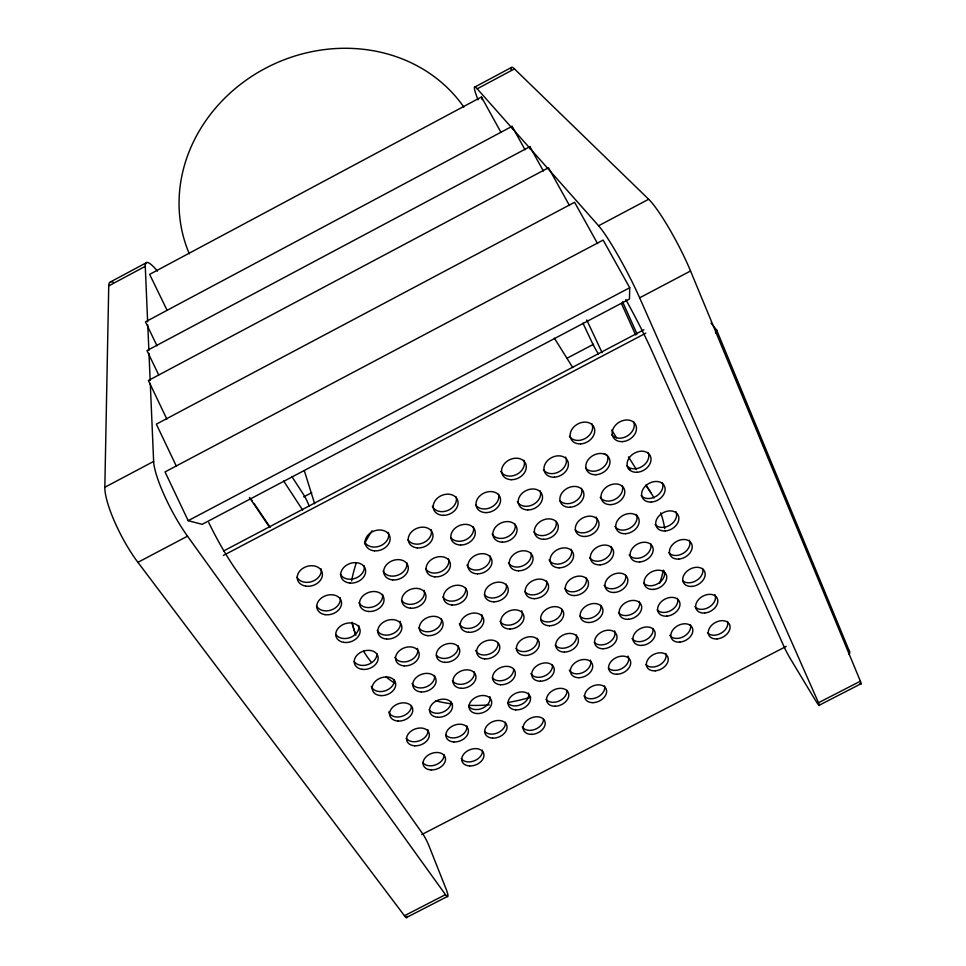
<?xml version="1.0" encoding="UTF-8"?>
<svg xmlns="http://www.w3.org/2000/svg" width="966" height="966" viewBox="0 0 966 966"><rect width="100%" height="100%" fill="white"/><g stroke="black" fill="none" stroke-linecap="round" stroke-linejoin="round"><path stroke-width="1.45" d="M407.254 916.275A12.051 2.198 65.4 0 1 404.452 915.732L137.909 562.333A54.893 12.993 62.4 0 1 104.835 487.275L108.735 285.876A61.764 10.843 61.2 0 1 113.167 282.217M629.723 287.723L629.458 299.025L202.16 524.333L188.165 520.674L165.041 471.915L603.134 240.087L629.723 287.723L188.165 520.674M110.716 281.794L146.784 262.498M474.523 87.206L511.28 67.535M108.735 285.876L145.262 266.338A61.824 9.31 61.4 0 1 157.458 271.144M478.049 99.788A62.343 4.794 62.5 0 1 477.204 88.812L514.443 68.9L648.669 199.25A55.654 7.704 62 0 1 690.545 270.987L860.38 681.199A12.196 1.292 60.2 0 1 860.054 683.373M500.907 132.245L481.466 96.998L149.633 274.368L167.094 310.279M525.081 149.815L512.077 126.329L145.455 321.859L157.011 345.828M543.399 171.03L529.887 146.675L146.989 350.598L158.678 374.929M104.835 487.275L153.642 461.422L150.285 383.381M477.204 88.812L598.594 225.766L648.669 199.25M137.909 562.333L187.501 536.178L445.471 894.637L404.452 915.732M860.38 681.199L818.492 702.741L639.649 297.818L690.545 270.987M303.722 496.886L311.74 492.672M566.788 358.35L593.498 344.294M223.581 550.982L643.875 329.768M223.315 555.474L645.843 333.149M421.744 834.576L786.203 646.411M406.336 917.603L447.246 896.557M819.373 705.168L861.165 683.662M711.024 323.042L716.615 329.998L849.476 651.47A2.958 2.258 -16 0 1 848.655 654.429M847.75 649.019L849.476 651.47M250.653 498.42L252.343 500.919M254.022 503.407L270.021 527.11M249.421 497.454L269.683 527.436M283.702 481.068L302.66 510.072M291.817 476.48L303.264 494.121A9.092 1.22 62.5 0 1 308.142 503.515L309.277 506.305M554.412 338.209L572.729 367.539M611.756 430.039L616.525 437.695M628.468 456.833L636.437 469.585M645.988 484.884L650.77 492.539M598.389 353.991L596.903 351.515A9.153 0.628 61.9 0 1 591.892 342.109L582.921 323.103M597.592 243.613L574.577 202.28L156.347 424.159L176.428 466.324M569.481 205.553L548.483 167.746L148.402 380.495L166.876 419.135M586.748 319.975L602.096 352.65M621.404 303.396L635.652 334.985M622.611 301.911L637.065 334.007M304.314 470.659L314.65 503.733M351.962 623.046L355.114 633.116M481.466 96.998L482.167 99.655M512.077 126.329L512.68 129.094M529.887 146.675L530.406 149.44M145.262 266.338L147.641 321.859M147.774 324.866L148.873 350.368M149.006 353.375L150.165 380.387M660.732 512.849A164.401 124.469 -24.7 0 1 664.765 528.644M663.376 570.157A164.401 124.469 -24.7 0 1 659.693 583.259M530.708 697.211A164.401 124.469 -24.7 0 1 508.031 702.511M489.291 704.878A164.401 124.469 -24.7 0 1 468.691 705.337M452.499 703.997A164.401 124.469 -24.7 0 1 435.497 700.809M395.311 683.65A164.401 124.469 -24.7 0 1 385.796 676.671M371.27 662.133A164.401 124.469 -24.7 0 1 363.59 651.229M355.862 635.217A164.401 124.469 -24.7 0 1 352.083 622.273M351.636 580.856A164.401 124.469 -24.7 0 1 356.357 562.792M364.496 543.786A164.401 124.469 -24.7 0 1 372.043 530.769M604.197 453.658A164.401 124.469 -24.7 0 1 606.817 454.877M628.202 468.075A164.401 124.469 -24.7 0 1 630.315 469.766M646 485.838A164.401 124.469 -24.7 0 1 654.042 497.985M189.312 253.829A156.347 140.42 -24.7 0 1 264.744 68.658A156.347 140.42 -24.7 0 1 463.825 107.093M208.741 522.558A75.058 13.85 62.6 0 0 236.863 571.099L422.842 834.008A11.749 1.823 64.6 0 1 428.976 845.854L446.063 888.937A12.063 1.884 64.9 0 1 445.471 894.637M187.501 536.178A54.953 11.157 62.3 0 1 153.642 461.422M625.775 299.545A75.843 7.148 61.9 0 1 652.63 352.578L784.344 647.377A11.858 0.942 60.9 0 0 790.683 659.247L814.773 699.227A12.184 0.966 60.7 0 0 818.492 702.741M598.594 225.766A55.581 5.772 62 0 1 639.649 297.818M510.99 69.455A62.416 6.388 62.6 0 1 514.443 68.9M716.615 329.998A3.453 2.041 -21.6 0 1 715.432 332.908M727.519 621.488A11.604 8.211 -29.3 0 1 720.95 633.273A11.604 8.211 -29.3 0 1 707.474 632.718M714.949 594.658A11.761 8.44 -29.4 0 1 709.08 607.131A11.761 8.44 -29.4 0 1 694.928 606.769M702.608 568.515A11.918 8.67 -29.6 0 1 696.438 580.53A11.918 8.67 -29.6 0 1 682.612 580.711M689.326 540.163A12.087 8.923 -29.9 0 1 683.397 553.228A12.087 8.923 -29.9 0 1 668.774 552.685M675.958 511.763A12.268 9.177 -30.1 0 1 670.006 525.13A12.268 9.177 -30.1 0 1 655.141 524.502M662.217 482.541A12.437 9.443 -30.4 0 1 656.24 496.222A12.437 9.443 -30.4 0 1 641.11 495.498M648.077 452.462A12.63 9.708 -30.7 0 1 642.076 466.481A12.63 9.708 -30.7 0 1 626.68 465.648M633.515 421.49A12.812 9.998 -31 0 1 627.489 435.859A12.812 9.998 -31 0 1 611.816 434.917M690.34 624.616A11.652 8.32 -28.4 0 1 683.397 636.715A11.652 8.32 -28.4 0 1 669.74 635.29M677.468 598.377A11.821 8.549 -28.5 0 1 670.959 610.476A11.821 8.549 -28.5 0 1 657.073 609.848M663.932 570.665A11.978 8.791 -28.7 0 1 658.16 583.5A11.978 8.791 -28.7 0 1 643.573 583.053M650.637 543.665A12.147 9.044 -28.8 0 1 643.561 556.597A12.147 9.044 -28.8 0 1 629.18 554.846M636.316 514.371A12.329 9.298 -29 0 1 630.013 528.1A12.329 9.298 -29 0 1 614.895 526.494M622.249 485.801A12.51 9.575 -29.2 0 1 615.088 499.337A12.51 9.575 -29.2 0 1 600.188 497.321M607.433 455.59A12.691 9.853 -29.5 0 1 600.731 469.162A12.691 9.853 -29.5 0 1 585.601 468.039M591.808 423.627A12.884 10.155 -29.7 0 1 585.42 438.383A12.884 10.155 -29.7 0 1 569.469 436.378M665.828 653.427A11.556 8.211 -27.4 0 1 659.5 665.067A11.556 8.211 -27.4 0 1 645.868 664.608M652.931 628.54A11.713 8.428 -27.4 0 1 645.385 640.18A11.713 8.428 -27.4 0 1 632.005 638.514M639.25 601.42A11.882 8.67 -27.5 0 1 632.851 613.579A11.882 8.67 -27.5 0 1 618.759 612.951M625.642 575.12A12.039 8.911 -27.6 0 1 617.974 587.28A12.039 8.911 -27.6 0 1 604.124 585.396M611.164 546.466A12.22 9.165 -27.7 0 1 604.197 559.459A12.22 9.165 -27.7 0 1 589.598 557.696M596.179 517.015A12.389 9.431 -27.8 0 1 590.492 530.539A12.389 9.431 -27.8 0 1 575.193 529.911M581.447 488.301A12.57 9.708 -28 0 1 574.915 501.632A12.57 9.708 -28 0 1 559.821 500.617M565.557 457.099A12.751 9.998 -28.1 0 1 559.338 471.589A12.751 9.998 -28.1 0 1 543.423 469.718M628.033 656.059A11.616 8.308 -26.4 0 1 622.563 668.17A11.616 8.308 -26.4 0 1 608.29 667.989M614.642 630.979A11.773 8.537 -26.4 0 1 608.387 642.933A11.773 8.537 -26.4 0 1 594.332 642.402M600.804 605.284A11.942 8.779 -26.5 0 1 593.788 616.996A11.942 8.779 -26.5 0 1 579.986 616.103M586.338 578.091A12.111 9.032 -26.5 0 1 578.767 590.311A12.111 9.032 -26.5 0 1 564.699 588.415M571.196 549.292A12.28 9.286 -26.5 0 1 563.854 562.598A12.28 9.286 -26.5 0 1 549.074 559.894M556.15 521.338A12.461 9.563 -26.6 0 1 548.471 534.113A12.461 9.563 -26.6 0 1 533.896 531.976M540.115 490.837A12.643 9.841 -26.6 0 1 532.677 504.771A12.643 9.841 -26.6 0 1 517.341 501.752M523.874 460.299A12.836 10.131 -26.6 0 1 516.399 474.572A12.836 10.131 -26.6 0 1 500.774 471.396M604.559 685.993A11.532 8.187 -25.5 0 1 597.29 697.271A11.532 8.187 -25.5 0 1 583.947 695.822M590.395 660.092A11.689 8.416 -25.4 0 1 583.343 672.336A11.689 8.416 -25.4 0 1 569.336 670.163M576.352 634.988A11.846 8.646 -25.4 0 1 568.974 646.737A11.846 8.646 -25.4 0 1 555.172 645.083M561.826 609.256A12.015 8.887 -25.3 0 1 554.218 620.438A12.015 8.887 -25.3 0 1 540.731 619.303M546.551 581.085A12.184 9.141 -25.3 0 1 539.076 593.365A12.184 9.141 -25.3 0 1 524.779 591.482M530.998 552.987A12.353 9.406 -25.3 0 1 522.98 565.774A12.353 9.406 -25.3 0 1 508.466 562.816M515.011 524.055A12.534 9.684 -25.2 0 1 506.921 537.144A12.534 9.684 -25.2 0 1 492.141 534.029M498.541 494.278A12.715 9.974 -25.1 0 1 490.921 507.428A12.715 9.974 -25.1 0 1 475.815 505.146M566.933 690.279A11.592 8.283 -24.5 0 1 559.085 701.05A11.592 8.283 -24.5 0 1 546.056 699.372M552.431 665.043A11.749 8.513 -24.4 0 1 544.039 676.236A11.749 8.513 -24.4 0 1 530.829 673.604M537.35 638.272A11.918 8.754 -24.3 0 1 530.068 650.082A11.918 8.754 -24.3 0 1 516.061 648.428M521.749 610.79A12.087 8.996 -24.2 0 1 514.709 623.65A12.087 8.996 -24.2 0 1 499.977 621.21M506.256 584.128A12.256 9.262 -24 0 1 498.879 596.481A12.256 9.262 -24 0 1 484.364 594.585M490.028 555.885A12.437 9.527 -23.9 0 1 481.587 568.962A12.437 9.527 -23.9 0 1 466.952 565.025M473.328 526.82A12.618 9.805 -23.7 0 1 465.866 539.74A12.618 9.805 -23.7 0 1 450.808 537.591M456.133 496.886A12.8 10.107 -23.5 0 1 447.572 510.567A12.8 10.107 -23.5 0 1 432.357 506.256M543.508 719.308A11.507 8.163 -23.6 0 1 534.717 729.487A11.507 8.163 -23.6 0 1 522.28 726.915M528.547 693.033A11.664 8.392 -23.4 0 1 521.459 704.407A11.664 8.392 -23.4 0 1 507.705 702.97M513.695 669.341A11.834 8.622 -23.3 0 1 505.23 679.75A11.834 8.622 -23.3 0 1 492.298 677.746M498.154 643.308A11.99 8.863 -23.1 0 1 488.615 654.296A11.99 8.863 -23.1 0 1 475.634 650.444M481.901 614.787A12.16 9.117 -22.9 0 1 473.666 627.357A12.16 9.117 -22.9 0 1 459.321 623.746M465.66 588.077A12.341 9.37 -22.7 0 1 457.135 600.079A12.341 9.37 -22.7 0 1 442.947 597.024M448.538 558.831A12.522 9.648 -22.4 0 1 440.713 571.763A12.522 9.648 -22.4 0 1 425.692 568.793M431.114 529.61A12.703 9.938 -22.2 0 1 423.241 542.844A12.703 9.938 -22.2 0 1 407.93 539.716M505.375 722.182A11.58 8.259 -22.5 0 1 497.719 732.832A11.58 8.259 -22.5 0 1 484.509 731.262M489.859 696.619A11.749 8.489 -22.3 0 1 482.855 708.054A11.749 8.489 -22.3 0 1 468.896 706.605M474.306 671.962A11.906 8.718 -22.1 0 1 466.059 683.264A11.906 8.718 -22.1 0 1 452.402 680.632M458.125 645.795A12.075 8.96 -21.9 0 1 450.313 657.134A12.075 8.96 -21.9 0 1 436.378 655.238M441.486 618.88A12.244 9.213 -21.6 0 1 433.106 630.689A12.244 9.213 -21.6 0 1 418.93 627.779M424.134 590.323A12.425 9.491 -21.3 0 1 416.467 603.038A12.425 9.491 -21.3 0 1 401.47 600.212M406.746 562.707A12.606 9.769 -20.9 0 1 397.702 575.241A12.606 9.769 -20.9 0 1 383.079 571.063M388.344 532.447A12.8 10.058 -20.5 0 1 380.049 545.971A12.8 10.058 -20.5 0 1 364.568 541.817M482.372 750.111A11.507 8.126 -21.7 0 1 474.366 760.797A11.507 8.126 -21.7 0 1 461.205 758.527M466.856 725.901A11.664 8.344 -21.5 0 1 459.273 736.611A11.664 8.344 -21.5 0 1 445.857 735.041M451.013 701.884A11.821 8.573 -21.2 0 1 442.247 712.377A11.821 8.573 -21.2 0 1 429.158 709.66M434.531 675.476A11.99 8.815 -20.9 0 1 425.849 687.031A11.99 8.815 -20.9 0 1 412.059 683.517M417.457 648.367A12.16 9.068 -20.6 0 1 409.475 660.804A12.16 9.068 -20.6 0 1 394.889 657.327M400.129 621.307A12.341 9.322 -20.2 0 1 392.087 634.022A12.341 9.322 -20.2 0 1 377.223 630.4M382.536 594.356A12.522 9.6 -19.8 0 1 373.637 606.684A12.522 9.6 -19.8 0 1 359.038 602.675M364.182 565.726A12.715 9.877 -19.3 0 1 355.222 578.332A12.715 9.877 -19.3 0 1 340.322 574.142M444.106 754.784A11.592 8.223 -20.7 0 1 435.533 764.915A11.592 8.223 -20.7 0 1 422.697 762.452M427.866 729.68A11.749 8.44 -20.4 0 1 419.884 740.632A11.749 8.44 -20.4 0 1 406.263 738.253M411.419 705.554A11.906 8.67 -20 0 1 401.663 716.434A11.906 8.67 -20 0 1 388.658 711.978M394.394 679.919A12.087 8.911 -19.7 0 1 384.553 691.016A12.087 8.911 -19.7 0 1 371.282 686.379M376.873 653.547A12.256 9.165 -19.2 0 1 368.022 664.536A12.256 9.165 -19.2 0 1 354.184 661.553M358.712 625.509A12.437 9.431 -18.8 0 1 350.501 637.427A12.437 9.431 -18.8 0 1 335.83 634.517M340.165 597.568A12.618 9.696 -18.3 0 1 331.362 609.957A12.618 9.696 -18.3 0 1 316.486 605.936M321.074 568.793A12.812 9.986 -17.7 0 1 312.199 581.46A12.812 9.986 -17.7 0 1 297.009 577.257M717.05 638.9A11.64 8.223 -29.2 0 0 729.523 624.471A11.64 8.223 -29.2 0 0 710.976 625.992A11.64 8.223 -29.2 0 0 717.05 638.9M704.625 613.024A11.797 8.453 -29.4 0 0 717.219 598.292A11.797 8.453 -29.4 0 0 698.382 599.753A11.797 8.453 -29.4 0 0 704.625 613.024M691.849 586.422A11.966 8.682 -29.6 0 0 704.576 571.389A11.966 8.682 -29.6 0 0 685.437 572.79A11.966 8.682 -29.6 0 0 691.849 586.422M678.724 559.085A12.135 8.936 -29.8 0 0 691.584 543.737A12.135 8.936 -29.8 0 0 672.131 545.065A12.135 8.936 -29.8 0 0 678.724 559.085M665.224 530.974A12.304 9.189 -30.1 0 0 678.217 515.289A12.304 9.189 -30.1 0 0 658.438 516.556A12.304 9.189 -30.1 0 0 665.224 530.974M651.338 502.054A12.486 9.455 -30.4 0 0 664.451 486.031A12.486 9.455 -30.4 0 0 644.358 487.214A12.486 9.455 -30.4 0 0 651.338 502.054M637.041 472.277A12.667 9.732 -30.7 0 0 650.299 455.904A12.667 9.732 -30.7 0 0 629.856 457.003A12.667 9.732 -30.7 0 0 637.041 472.277M622.321 441.631A12.86 10.022 -31 0 0 635.713 424.883A12.86 10.022 -31 0 0 614.919 425.897A12.86 10.022 -31 0 0 622.321 441.631M679.822 642.124A11.689 8.332 -28.4 0 0 692.236 627.622A11.689 8.332 -28.4 0 0 673.459 629.168A11.689 8.332 -28.4 0 0 679.822 642.124M666.806 616.139A11.858 8.561 -28.5 0 0 679.34 601.335A11.858 8.561 -28.5 0 0 660.273 602.808A11.858 8.561 -28.5 0 0 666.806 616.139M653.439 589.417A12.015 8.803 -28.7 0 0 666.093 574.311A12.015 8.803 -28.7 0 0 646.725 575.724A12.015 8.803 -28.7 0 0 653.439 589.417M639.685 561.958A12.184 9.056 -28.8 0 0 652.473 546.514A12.184 9.056 -28.8 0 0 632.778 547.867A12.184 9.056 -28.8 0 0 639.685 561.958M625.545 533.703A12.365 9.31 -29 0 0 638.454 517.933A12.365 9.31 -29 0 0 618.433 519.213A12.365 9.31 -29 0 0 625.545 533.703M610.995 504.638A12.546 9.588 -29.2 0 0 624.036 488.518A12.546 9.588 -29.2 0 0 603.678 489.726A12.546 9.588 -29.2 0 0 610.995 504.638M596.01 474.717A12.727 9.865 -29.4 0 0 609.184 458.234A12.727 9.865 -29.4 0 0 588.475 459.357A12.727 9.865 -29.4 0 0 596.01 474.717M580.59 443.901A12.92 10.167 -29.7 0 0 593.897 427.044A12.92 10.167 -29.7 0 0 572.826 428.083A12.92 10.167 -29.7 0 0 580.59 443.901M655.395 670.802A11.592 8.211 -27.4 0 0 667.615 656.506A11.592 8.211 -27.4 0 0 648.923 658.124A11.592 8.211 -27.4 0 0 655.395 670.802M642.148 645.397A11.749 8.44 -27.4 0 0 654.489 630.81A11.749 8.44 -27.4 0 0 635.495 632.368A11.749 8.44 -27.4 0 0 642.148 645.397M628.54 619.291A11.918 8.682 -27.5 0 0 641.001 604.402A11.918 8.682 -27.5 0 0 621.706 605.899A11.918 8.682 -27.5 0 0 628.54 619.291M614.545 592.448A12.075 8.923 -27.6 0 0 627.127 577.257A12.075 8.923 -27.6 0 0 607.517 578.694A12.075 8.923 -27.6 0 0 614.545 592.448M600.164 564.856A12.256 9.177 -27.7 0 0 612.867 549.34A12.256 9.177 -27.7 0 0 592.931 550.705A12.256 9.177 -27.7 0 0 600.164 564.856M585.36 536.468A12.425 9.443 -27.8 0 0 598.195 520.614A12.425 9.443 -27.8 0 0 577.922 521.906A12.425 9.443 -27.8 0 0 585.36 536.468M570.133 507.259A12.606 9.72 -28 0 0 583.09 491.054A12.606 9.72 -28 0 0 562.466 492.262A12.606 9.72 -28 0 0 570.133 507.259M554.448 477.18A12.8 10.01 -28.1 0 0 567.537 460.601A12.8 10.01 -28.1 0 0 546.563 461.736A12.8 10.01 -28.1 0 0 554.448 477.18M616.888 674.256A11.652 8.32 -26.4 0 0 630.327 660.539A11.652 8.32 -26.4 0 0 611.756 660.756A11.652 8.32 -26.4 0 0 616.888 674.256M603.025 648.741A11.809 8.549 -26.4 0 0 616.61 634.747A11.809 8.549 -26.4 0 0 597.737 634.879A11.809 8.549 -26.4 0 0 603.025 648.741M588.789 622.515A11.978 8.791 -26.5 0 0 602.518 608.242A11.978 8.791 -26.5 0 0 583.331 608.278A11.978 8.791 -26.5 0 0 588.789 622.515M574.154 595.563A12.147 9.044 -26.5 0 0 588.028 580.989A12.147 9.044 -26.5 0 0 568.515 580.928A12.147 9.044 -26.5 0 0 574.154 595.563M559.097 567.827A12.316 9.298 -26.5 0 0 573.116 552.95A12.316 9.298 -26.5 0 0 553.264 552.781A12.316 9.298 -26.5 0 0 559.097 567.827M543.604 539.306A12.498 9.575 -26.6 0 0 557.78 524.115A12.498 9.575 -26.6 0 0 537.579 523.826A12.498 9.575 -26.6 0 0 543.604 539.306M527.665 509.939A12.679 9.853 -26.6 0 0 541.986 494.411A12.679 9.853 -26.6 0 0 521.435 494.012A12.679 9.853 -26.6 0 0 527.665 509.939M511.243 479.691A12.872 10.155 -26.6 0 0 525.721 463.837A12.872 10.155 -26.6 0 0 504.795 463.306A12.872 10.155 -26.6 0 0 511.243 479.691M592.955 702.656A11.568 8.199 -25.5 0 0 606.225 689.12A11.568 8.199 -25.5 0 0 587.702 689.446A11.568 8.199 -25.5 0 0 592.955 702.656M578.888 677.709A11.725 8.428 -25.4 0 0 592.291 663.92A11.725 8.428 -25.4 0 0 573.466 664.149A11.725 8.428 -25.4 0 0 578.888 677.709M564.422 652.086A11.882 8.658 -25.4 0 0 577.97 638.019A11.882 8.658 -25.4 0 0 558.831 638.164A11.882 8.658 -25.4 0 0 564.422 652.086M549.557 625.751A12.051 8.899 -25.3 0 0 563.238 611.393A12.051 8.899 -25.3 0 0 543.786 611.442A12.051 8.899 -25.3 0 0 549.557 625.751M534.283 598.666A12.22 9.153 -25.3 0 0 548.096 584.019A12.22 9.153 -25.3 0 0 528.317 583.959A12.22 9.153 -25.3 0 0 534.283 598.666M518.561 570.809A12.389 9.418 -25.2 0 0 532.52 555.848A12.389 9.418 -25.2 0 0 512.403 555.692A12.389 9.418 -25.2 0 0 518.561 570.809M502.38 542.143A12.57 9.696 -25.2 0 0 516.496 526.856A12.57 9.696 -25.2 0 0 496.005 526.591A12.57 9.696 -25.2 0 0 502.38 542.143M485.717 512.62A12.763 9.986 -25.1 0 0 499.99 497.019A12.763 9.986 -25.1 0 0 479.136 496.621A12.763 9.986 -25.1 0 0 485.717 512.62M555.112 706.243A11.628 8.296 -24.5 0 0 568.334 692.646A11.628 8.296 -24.5 0 0 549.569 692.984A11.628 8.296 -24.5 0 0 555.112 706.243M540.429 681.211A11.785 8.525 -24.4 0 0 553.784 667.337A11.785 8.525 -24.4 0 0 534.717 667.591A11.785 8.525 -24.4 0 0 540.429 681.211M525.347 655.479A11.954 8.766 -24.3 0 0 538.847 641.327A11.954 8.766 -24.3 0 0 519.454 641.484A11.954 8.766 -24.3 0 0 525.347 655.479M509.843 629.023A12.123 9.008 -24.2 0 0 523.475 614.593A12.123 9.008 -24.2 0 0 503.757 614.654A12.123 9.008 -24.2 0 0 509.843 629.023M493.904 601.818A12.292 9.274 -24 0 0 507.681 587.087A12.292 9.274 -24 0 0 487.613 587.038A12.292 9.274 -24 0 0 493.904 601.818M477.494 573.828A12.473 9.539 -23.9 0 0 491.416 558.783A12.473 9.539 -23.9 0 0 470.997 558.626A12.473 9.539 -23.9 0 0 477.494 573.828M460.613 545.017A12.655 9.829 -23.7 0 0 474.68 529.646A12.655 9.829 -23.7 0 0 453.899 529.38A12.655 9.829 -23.7 0 0 460.613 545.017M443.225 515.349A12.848 10.119 -23.5 0 0 457.437 499.651A12.848 10.119 -23.5 0 0 436.282 499.253A12.848 10.119 -23.5 0 0 443.225 515.349M531.686 734.353A11.544 8.175 -23.6 0 0 544.727 720.95A11.544 8.175 -23.6 0 0 526.023 721.385A11.544 8.175 -23.6 0 0 531.686 734.353M515.796 709.865A11.701 8.392 -23.4 0 0 530.249 696.957A11.701 8.392 -23.4 0 0 511.714 695.858A11.701 8.392 -23.4 0 0 515.796 709.865M500.485 684.725A11.87 8.634 -23.3 0 0 515.095 671.563A11.87 8.634 -23.3 0 0 496.246 670.344A11.87 8.634 -23.3 0 0 500.485 684.725M484.751 658.872A12.027 8.875 -23.1 0 0 499.531 645.457A12.027 8.875 -23.1 0 0 480.344 644.117A12.027 8.875 -23.1 0 0 484.751 658.872M468.582 632.295A12.208 9.117 -22.9 0 0 483.519 618.614A12.208 9.117 -22.9 0 0 463.994 617.141A12.208 9.117 -22.9 0 0 468.582 632.295M451.943 604.97A12.377 9.382 -22.7 0 0 467.049 591.011A12.377 9.382 -22.7 0 0 447.173 589.393A12.377 9.382 -22.7 0 0 451.943 604.97M434.821 576.835A12.558 9.66 -22.5 0 0 450.096 562.598A12.558 9.66 -22.5 0 0 429.858 560.823A12.558 9.66 -22.5 0 0 434.821 576.835M417.191 547.879A12.751 9.95 -22.2 0 0 432.635 533.341A12.751 9.95 -22.2 0 0 412.023 531.409A12.751 9.95 -22.2 0 0 417.191 547.879M492.515 738.121A11.616 8.271 -22.5 0 0 506.8 725.381A11.616 8.271 -22.5 0 0 488.313 724.403A11.616 8.271 -22.5 0 0 492.515 738.121M477.011 713.548A11.785 8.489 -22.3 0 0 491.452 700.567A11.785 8.489 -22.3 0 0 472.64 699.481A11.785 8.489 -22.3 0 0 477.011 713.548M461.084 688.299A11.942 8.73 -22.1 0 0 475.67 675.065A11.942 8.73 -22.1 0 0 456.544 673.857A11.942 8.73 -22.1 0 0 461.084 688.299M444.698 662.35A12.111 8.972 -21.9 0 0 459.454 648.862A12.111 8.972 -21.9 0 0 439.977 647.522A12.111 8.972 -21.9 0 0 444.698 662.35M427.853 635.652A12.292 9.225 -21.6 0 0 442.766 621.899A12.292 9.225 -21.6 0 0 422.951 620.426A12.292 9.225 -21.6 0 0 427.853 635.652M410.514 608.194A12.461 9.503 -21.3 0 0 425.608 594.162A12.461 9.503 -21.3 0 0 405.418 592.544A12.461 9.503 -21.3 0 0 410.514 608.194M392.679 579.926A12.655 9.781 -20.9 0 0 407.93 565.605A12.655 9.781 -20.9 0 0 387.378 563.842A12.655 9.781 -20.9 0 0 392.679 579.926M374.313 550.825A12.848 10.071 -20.5 0 0 389.745 536.202A12.848 10.071 -20.5 0 0 368.795 534.27A12.848 10.071 -20.5 0 0 374.313 550.825M469.597 765.953A11.544 8.139 -21.7 0 0 483.712 753.383A11.544 8.139 -21.7 0 0 465.262 752.526A11.544 8.139 -21.7 0 0 469.597 765.953M453.899 741.948A11.701 8.356 -21.5 0 0 468.16 729.137A11.701 8.356 -21.5 0 0 449.407 728.171A11.701 8.356 -21.5 0 0 453.899 741.948M437.767 717.279A11.858 8.585 -21.2 0 0 452.185 704.226A11.858 8.585 -21.2 0 0 433.106 703.151A11.858 8.585 -21.2 0 0 437.767 717.279M421.188 691.934A12.027 8.827 -20.9 0 0 435.763 678.627A12.027 8.827 -20.9 0 0 416.346 677.42A12.027 8.827 -20.9 0 0 421.188 691.934M404.138 665.864A12.196 9.08 -20.6 0 0 418.87 652.304A12.196 9.08 -20.6 0 0 399.115 650.963A12.196 9.08 -20.6 0 0 404.138 665.864M386.605 639.057A12.377 9.334 -20.2 0 0 401.506 625.219A12.377 9.334 -20.2 0 0 381.377 623.746A12.377 9.334 -20.2 0 0 386.605 639.057M368.565 611.466A12.558 9.612 -19.8 0 0 383.635 597.35A12.558 9.612 -19.8 0 0 363.131 595.732A12.558 9.612 -19.8 0 0 368.565 611.466M349.994 583.066A12.751 9.889 -19.4 0 0 365.22 568.66A12.751 9.889 -19.4 0 0 344.343 566.885A12.751 9.889 -19.4 0 0 349.994 583.066M431.126 769.914A11.616 8.223 -20.7 0 0 445.217 757.272A11.616 8.223 -20.7 0 0 426.513 756.426A11.616 8.223 -20.7 0 0 431.126 769.914M414.812 745.812A11.785 8.453 -20.4 0 0 429.049 732.94A11.785 8.453 -20.4 0 0 410.019 731.987A11.785 8.453 -20.4 0 0 414.812 745.812M398.04 721.059A11.954 8.682 -20 0 0 412.434 707.933A11.954 8.682 -20 0 0 393.077 706.858A11.954 8.682 -20 0 0 398.04 721.059M380.809 695.605A12.123 8.923 -19.7 0 0 395.36 682.225A12.123 8.923 -19.7 0 0 375.653 681.03A12.123 8.923 -19.7 0 0 380.809 695.605M361.984 669.305A12.292 9.177 -19.3 0 0 378.032 656.626A12.292 9.177 -19.3 0 0 358.579 653.728A12.292 9.177 -19.3 0 0 361.984 669.305M343.739 642.366A12.473 9.443 -18.8 0 0 359.968 629.446A12.473 9.443 -18.8 0 0 340.141 626.366A12.473 9.443 -18.8 0 0 343.739 642.366M324.95 614.642A12.667 9.72 -18.3 0 0 341.372 601.468A12.667 9.72 -18.3 0 0 321.171 598.208A12.667 9.72 -18.3 0 0 324.95 614.642M305.606 586.096A12.86 9.998 -17.7 0 0 322.233 572.669A12.86 9.998 -17.7 0 0 301.634 569.216A12.86 9.998 -17.7 0 0 305.606 586.096"/></g></svg>
